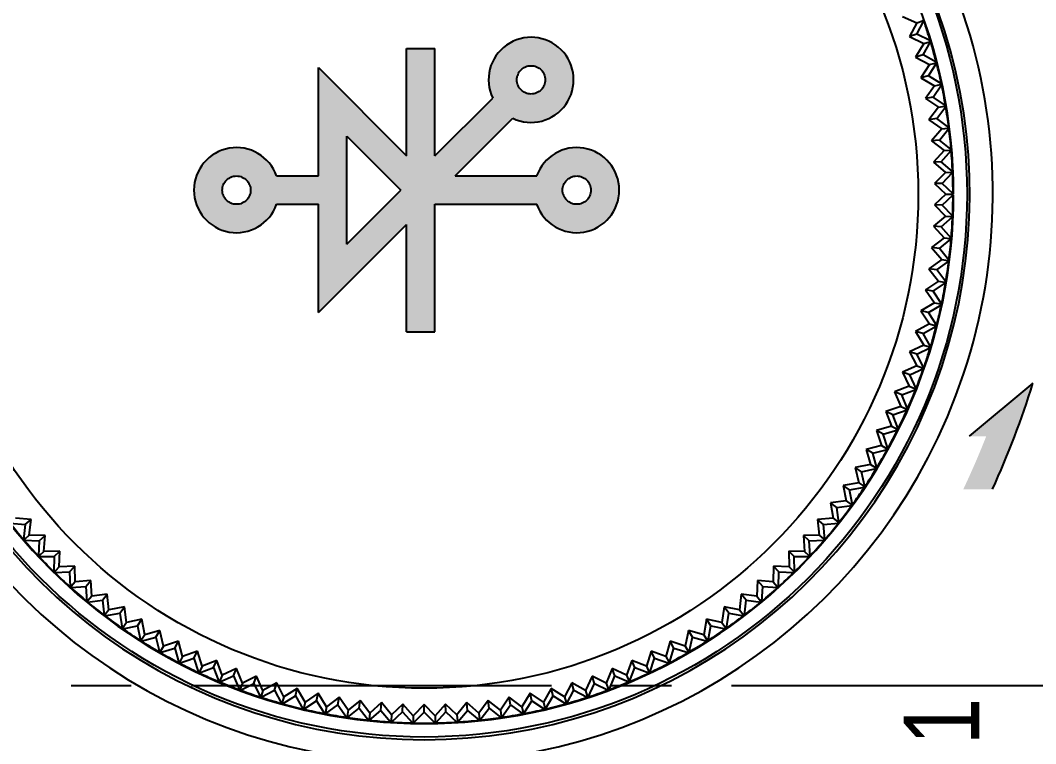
# Model space of a CAD drawing. Extents: x -1638 to -494, y -74 to 314.
# Drawn here: x -1388.19 to -1361.34, y 254.28 to 273.41 of the extents above; entities that cross this region are included whole.
import ezdxf

# ---------------------------------------------------------------- set-up
doc = ezdxf.new("R2010")
doc.units = 0
doc.linetypes.add('CENTER', pattern=[17.8, 10.75, -2.35, 2.35, -2.35])
doc.linetypes.add('CENTER2', pattern=[28.575, 19.05, -3.175, 3.175, -3.175])
doc.layers.add('1', color=7, linetype='CENTER')
doc.layers.add('3', color=112, linetype='CENTER')
doc.styles.get("Standard").update_dxf_attribs({"font": 'gulim.ttc', "width": 0.8, "height": 2})

msp = doc.modelspace()

# ---------------------------------------------------------------- hatches: boundary and pattern name
at = {"layer": '1'}
h = msp.add_hatch(color=0, dxfattribs=at)
h.dxf.hatch_style = 1
h.paths.add_polyline_path([(-1380.308, 269.295), (-1381.413, 269.295, 5.828427), (-1381.413, 268.545), (-1380.308, 268.545), (-1380.308, 265.68), (-1377.974, 268.015), (-1377.974, 265.17), (-1377.224, 265.17), (-1377.224, 268.545), (-1374.534, 268.545, 5.828427), (-1374.534, 269.295), (-1376.693, 269.295), (-1375.167, 270.822, 5.828427), (-1375.697, 271.352), (-1377.224, 269.826), (-1377.224, 272.67), (-1377.974, 272.67), (-1377.974, 269.826), (-1380.308, 272.161), (-1380.308, 269.295)], is_closed=False)
h.paths.add_polyline_path([(-1374.307, 271.837, 1), (-1375.057, 271.837, 1), (-1374.307, 271.837, 1)], is_closed=False, flags=16)
h.paths.add_polyline_path([(-1373.099, 268.92, 1), (-1373.849, 268.92, 1), (-1373.099, 268.92, 1)], is_closed=False, flags=16)
h.paths.add_polyline_path([(-1379.558, 267.491), (-1379.558, 270.35), (-1378.129, 268.92), (-1379.558, 267.491)], is_closed=False, flags=16)
h.paths.add_polyline_path([(-1382.099, 268.92, 1), (-1382.849, 268.92, 1), (-1382.099, 268.92, 1)], is_closed=False, flags=16)
h = msp.add_hatch(color=0, dxfattribs=at)
h.dxf.hatch_style = 1
h.paths.add_polyline_path([(-1362.478, 261.011, 0.031781), (-1361.409, 263.811), (-1363.096, 262.411), (-1362.644, 262.411, -0.016662), (-1363.25, 261.011), (-1362.478, 261.011)], is_closed=False)

# ---------------------------------------------------------------- linework, layer by layer
at = {"layer": '1', "color": 0, "linetype": 'CONTINUOUS'}
for p, q in [((-1364.861, 273.515), (-1364.478, 273.349)), ((-1364.479, 273.045), (-1364.296, 273.398)), ((-1364.478, 273.349), (-1364.329, 273.401)), ((-1364.304, 273.423), (-1364.329, 273.401)), ((-1364.329, 273.401), (-1364.296, 273.398)), ((-1364.478, 273.349), (-1364.675, 272.981)), ((-1364.479, 273.045), (-1364.675, 272.981)), ((-1364.675, 272.981), (-1364.299, 272.799)), ((-1364.123, 272.866), (-1364.479, 273.045)), ((-1364.313, 272.495), (-1364.115, 272.841)), ((-1364.299, 272.799), (-1364.148, 272.845)), ((-1364.123, 272.866), (-1364.148, 272.845)), ((-1364.148, 272.845), (-1364.115, 272.841)), ((-1364.299, 272.799), (-1364.511, 272.44)), ((-1364.313, 272.495), (-1364.511, 272.44)), ((-1364.511, 272.44), (-1364.144, 272.242)), ((-1363.965, 272.302), (-1364.313, 272.495)), ((-1363.965, 272.302), (-1363.991, 272.282)), ((-1364.144, 272.242), (-1364.371, 271.893)), ((-1364.17, 271.94), (-1363.958, 272.277)), ((-1364.144, 272.242), (-1363.991, 272.282)), ((-1363.991, 272.282), (-1363.958, 272.277)), ((-1364.17, 271.94), (-1364.371, 271.893)), ((-1364.371, 271.893), (-1364.012, 271.68)), ((-1363.83, 271.732), (-1364.17, 271.94)), ((-1364.012, 271.68), (-1364.253, 271.34)), ((-1364.051, 271.378), (-1363.825, 271.706)), ((-1364.012, 271.68), (-1363.858, 271.713)), ((-1363.83, 271.732), (-1363.858, 271.713)), ((-1363.858, 271.713), (-1363.825, 271.706)), ((-1364.051, 271.378), (-1364.253, 271.34)), ((-1364.253, 271.34), (-1363.904, 271.112)), ((-1363.72, 271.157), (-1364.051, 271.378)), ((-1363.904, 271.112), (-1364.159, 270.782)), ((-1363.955, 270.813), (-1363.716, 271.131)), ((-1363.904, 271.112), (-1363.748, 271.139)), ((-1363.72, 271.157), (-1363.748, 271.139)), ((-1363.748, 271.139), (-1363.716, 271.131)), ((-1363.955, 270.813), (-1364.159, 270.782)), ((-1364.159, 270.782), (-1363.819, 270.54)), ((-1363.634, 270.577), (-1363.955, 270.813)), ((-1363.819, 270.54), (-1364.088, 270.222)), ((-1363.883, 270.243), (-1363.631, 270.551)), ((-1363.819, 270.54), (-1363.663, 270.56)), ((-1363.634, 270.577), (-1363.663, 270.56)), ((-1363.663, 270.56), (-1363.631, 270.551)), ((-1363.883, 270.243), (-1364.088, 270.222)), ((-1364.088, 270.222), (-1363.759, 269.966)), ((-1363.572, 269.995), (-1363.883, 270.243)), ((-1363.759, 269.966), (-1364.041, 269.658)), ((-1363.835, 269.671), (-1363.57, 269.968)), ((-1363.759, 269.966), (-1363.602, 269.979)), ((-1363.572, 269.995), (-1363.602, 269.979)), ((-1363.602, 269.979), (-1363.57, 269.968)), ((-1363.835, 269.671), (-1364.041, 269.658)), ((-1364.041, 269.658), (-1363.723, 269.389)), ((-1363.535, 269.41), (-1363.835, 269.671)), ((-1363.723, 269.389), (-1364.017, 269.094)), ((-1363.811, 269.098), (-1363.534, 269.384)), ((-1363.723, 269.389), (-1363.565, 269.396)), ((-1363.535, 269.41), (-1363.565, 269.396)), ((-1363.565, 269.396), (-1363.534, 269.384)), ((-1363.811, 269.098), (-1364.017, 269.094)), ((-1364.017, 269.094), (-1363.711, 268.811)), ((-1363.522, 268.824), (-1363.811, 269.098)), ((-1363.711, 268.811), (-1364.017, 268.529)), ((-1363.711, 268.811), (-1363.508, 268.811)), ((-1363.811, 268.524), (-1363.522, 268.798)), ((-1363.811, 268.524), (-1364.017, 268.529)), ((-1364.017, 268.529), (-1363.723, 268.233)), ((-1363.534, 268.239), (-1363.811, 268.524)), ((-1363.723, 268.233), (-1364.041, 267.964)), ((-1363.835, 267.951), (-1363.535, 268.212)), ((-1363.723, 268.233), (-1363.565, 268.227)), ((-1363.534, 268.239), (-1363.565, 268.227)), ((-1363.565, 268.227), (-1363.535, 268.212)), ((-1363.835, 267.951), (-1364.041, 267.964)), ((-1364.041, 267.964), (-1363.759, 267.657)), ((-1363.57, 267.654), (-1363.835, 267.951)), ((-1363.759, 267.657), (-1364.088, 267.401)), ((-1363.883, 267.379), (-1363.572, 267.628)), ((-1363.759, 267.657), (-1363.602, 267.643)), ((-1363.57, 267.654), (-1363.602, 267.643)), ((-1363.602, 267.643), (-1363.572, 267.628)), ((-1363.883, 267.379), (-1364.088, 267.401)), ((-1364.088, 267.401), (-1363.819, 267.082)), ((-1363.631, 267.071), (-1363.883, 267.379)), ((-1363.819, 267.082), (-1364.159, 266.84)), ((-1363.955, 266.81), (-1363.634, 267.045)), ((-1363.819, 267.082), (-1363.663, 267.062)), ((-1363.631, 267.071), (-1363.663, 267.062)), ((-1363.663, 267.062), (-1363.634, 267.045)), ((-1363.955, 266.81), (-1364.159, 266.84)), ((-1364.159, 266.84), (-1363.904, 266.51)), ((-1363.716, 266.492), (-1363.955, 266.81)), ((-1363.904, 266.51), (-1364.253, 266.283)), ((-1364.051, 266.244), (-1363.72, 266.466)), ((-1363.904, 266.51), (-1363.748, 266.484)), ((-1363.716, 266.492), (-1363.748, 266.484)), ((-1363.748, 266.484), (-1363.72, 266.466)), ((-1364.051, 266.244), (-1364.253, 266.283)), ((-1364.253, 266.283), (-1364.012, 265.943)), ((-1363.825, 265.916), (-1364.051, 266.244)), ((-1364.012, 265.943), (-1364.371, 265.73)), ((-1364.17, 265.683), (-1363.83, 265.89)), ((-1364.012, 265.943), (-1363.858, 265.91)), ((-1363.825, 265.916), (-1363.858, 265.91)), ((-1363.858, 265.91), (-1363.83, 265.89)), ((-1364.17, 265.683), (-1364.371, 265.73)), ((-1364.371, 265.73), (-1364.144, 265.38)), ((-1363.958, 265.346), (-1364.17, 265.683)), ((-1364.144, 265.38), (-1364.511, 265.183)), ((-1364.313, 265.127), (-1363.965, 265.32)), ((-1364.144, 265.38), (-1363.991, 265.341)), ((-1363.958, 265.346), (-1363.991, 265.341)), ((-1363.991, 265.341), (-1363.965, 265.32)), ((-1364.313, 265.127), (-1364.511, 265.183)), ((-1364.511, 265.183), (-1364.299, 264.823)), ((-1364.115, 264.781), (-1364.313, 265.127)), ((-1364.299, 264.823), (-1364.675, 264.641)), ((-1364.299, 264.823), (-1364.148, 264.778)), ((-1364.115, 264.781), (-1364.148, 264.778)), ((-1364.479, 264.578), (-1364.675, 264.641)), ((-1364.675, 264.641), (-1364.478, 264.274)), ((-1364.479, 264.578), (-1364.123, 264.756)), ((-1364.296, 264.224), (-1364.479, 264.578)), ((-1364.148, 264.778), (-1364.123, 264.756)), ((-1364.478, 264.274), (-1364.861, 264.108)), ((-1364.478, 264.274), (-1364.329, 264.222)), ((-1364.667, 264.036), (-1364.861, 264.108)), ((-1364.861, 264.108), (-1364.68, 263.732)), ((-1364.667, 264.036), (-1364.304, 264.199)), ((-1364.499, 263.675), (-1364.667, 264.036)), ((-1364.296, 264.224), (-1364.329, 264.222)), ((-1364.329, 264.222), (-1364.304, 264.199)), ((-1364.68, 263.732), (-1365.069, 263.582)), ((-1364.68, 263.732), (-1364.533, 263.674)), ((-1364.878, 263.502), (-1365.069, 263.582)), ((-1365.069, 263.582), (-1364.903, 263.199)), ((-1364.878, 263.502), (-1364.509, 263.65)), ((-1364.726, 263.135), (-1364.878, 263.502)), ((-1364.499, 263.675), (-1364.533, 263.674)), ((-1364.533, 263.674), (-1364.509, 263.65)), ((-1364.903, 263.199), (-1365.299, 263.066)), ((-1364.903, 263.199), (-1364.759, 263.135)), ((-1365.112, 262.978), (-1365.299, 263.066)), ((-1365.299, 263.066), (-1365.15, 262.676)), ((-1365.112, 262.978), (-1364.736, 263.111)), ((-1364.975, 262.604), (-1365.112, 262.978)), ((-1364.726, 263.135), (-1364.759, 263.135)), ((-1364.759, 263.135), (-1364.736, 263.111)), ((-1365.15, 262.676), (-1365.55, 262.56)), ((-1365.15, 262.676), (-1365.008, 262.606)), ((-1365.367, 262.464), (-1365.55, 262.56)), ((-1365.55, 262.56), (-1365.417, 262.164)), ((-1365.367, 262.464), (-1364.986, 262.581)), ((-1365.246, 262.085), (-1365.367, 262.464)), ((-1364.975, 262.604), (-1365.008, 262.606)), ((-1365.008, 262.606), (-1364.986, 262.581)), ((-1365.417, 262.164), (-1365.822, 262.064)), ((-1365.417, 262.164), (-1365.279, 262.088)), ((-1365.643, 261.961), (-1365.822, 262.064)), ((-1365.822, 262.064), (-1365.706, 261.664)), ((-1365.643, 261.961), (-1365.258, 262.062)), ((-1365.538, 261.577), (-1365.643, 261.961)), ((-1365.246, 262.085), (-1365.279, 262.088)), ((-1365.279, 262.088), (-1365.258, 262.062)), ((-1365.706, 261.664), (-1366.115, 261.581)), ((-1365.941, 261.47), (-1366.115, 261.581)), ((-1366.115, 261.581), (-1366.016, 261.176)), ((-1365.706, 261.664), (-1365.571, 261.582)), ((-1365.538, 261.577), (-1365.571, 261.582)), ((-1365.571, 261.582), (-1365.552, 261.555)), ((-1365.941, 261.47), (-1365.552, 261.555)), ((-1365.851, 261.082), (-1365.941, 261.47)), ((-1366.016, 261.176), (-1366.428, 261.11)), ((-1366.258, 260.992), (-1366.428, 261.11)), ((-1366.428, 261.11), (-1366.346, 260.701)), ((-1366.258, 260.992), (-1365.866, 261.06)), ((-1366.016, 261.176), (-1365.884, 261.088)), ((-1365.851, 261.082), (-1365.884, 261.088)), ((-1365.884, 261.088), (-1365.866, 261.06)), ((-1366.185, 260.601), (-1366.258, 260.992)), ((-1366.346, 260.701), (-1366.76, 260.653)), ((-1366.596, 260.528), (-1366.76, 260.653)), ((-1366.76, 260.653), (-1366.695, 260.241)), ((-1366.596, 260.528), (-1366.201, 260.58)), ((-1366.539, 260.134), (-1366.596, 260.528)), ((-1366.346, 260.701), (-1366.218, 260.608)), ((-1366.185, 260.601), (-1366.218, 260.608)), ((-1366.218, 260.608), (-1366.201, 260.58)), ((-1387.905, 260.21), (-1388.321, 260.241)), ((-1366.695, 260.241), (-1367.111, 260.21)), ((-1366.695, 260.241), (-1366.571, 260.143)), ((-1388.461, 260.113), (-1388.064, 260.079)), ((-1388.064, 260.079), (-1388.104, 259.682)), ((-1388.064, 260.079), (-1387.905, 260.21)), ((-1387.953, 259.796), (-1387.905, 260.21)), ((-1366.952, 260.079), (-1367.111, 260.21)), ((-1367.111, 260.21), (-1367.063, 259.796)), ((-1366.952, 260.079), (-1366.555, 260.113)), ((-1366.912, 259.682), (-1366.952, 260.079)), ((-1366.539, 260.134), (-1366.571, 260.143)), ((-1366.571, 260.143), (-1366.555, 260.113)), ((-1388.072, 259.693), (-1388.104, 259.682)), ((-1388.087, 259.662), (-1388.072, 259.693)), ((-1387.953, 259.796), (-1388.072, 259.693)), ((-1387.536, 259.782), (-1387.953, 259.796)), ((-1387.689, 259.644), (-1387.536, 259.782)), ((-1387.566, 259.366), (-1387.536, 259.782)), ((-1367.063, 259.796), (-1367.48, 259.782)), ((-1367.327, 259.644), (-1367.48, 259.782)), ((-1367.48, 259.782), (-1367.45, 259.366)), ((-1367.063, 259.796), (-1366.944, 259.693)), ((-1366.912, 259.682), (-1366.944, 259.693)), ((-1366.944, 259.693), (-1366.929, 259.662)), ((-1388.087, 259.662), (-1387.689, 259.644)), ((-1387.689, 259.644), (-1387.712, 259.247)), ((-1367.327, 259.644), (-1366.929, 259.662)), ((-1367.304, 259.247), (-1367.327, 259.644)), ((-1387.681, 259.258), (-1387.712, 259.247)), ((-1387.694, 259.227), (-1387.681, 259.258)), ((-1387.694, 259.227), (-1387.296, 259.226)), ((-1387.566, 259.366), (-1387.681, 259.258)), ((-1387.149, 259.37), (-1387.566, 259.366)), ((-1387.296, 259.226), (-1387.303, 258.828)), ((-1387.296, 259.226), (-1387.149, 259.37)), ((-1387.161, 258.953), (-1387.149, 259.37)), ((-1367.72, 259.226), (-1367.867, 259.37)), ((-1367.45, 259.366), (-1367.867, 259.37)), ((-1367.867, 259.37), (-1367.854, 258.953)), ((-1367.72, 259.226), (-1367.322, 259.227)), ((-1367.713, 258.828), (-1367.72, 259.226)), ((-1367.45, 259.366), (-1367.335, 259.258)), ((-1367.304, 259.247), (-1367.335, 259.258)), ((-1367.335, 259.258), (-1367.322, 259.227)), ((-1387.161, 258.953), (-1387.272, 258.841)), ((-1386.745, 258.975), (-1387.161, 258.953)), ((-1386.886, 258.824), (-1386.745, 258.975)), ((-1386.74, 258.558), (-1386.745, 258.975)), ((-1368.271, 258.975), (-1368.276, 258.558)), ((-1368.13, 258.824), (-1368.271, 258.975)), ((-1367.854, 258.953), (-1368.271, 258.975)), ((-1367.854, 258.953), (-1367.744, 258.841)), ((-1387.272, 258.841), (-1387.303, 258.828)), ((-1387.284, 258.809), (-1387.272, 258.841)), ((-1387.284, 258.809), (-1386.886, 258.824)), ((-1386.886, 258.824), (-1386.876, 258.426)), ((-1368.14, 258.426), (-1368.13, 258.824)), ((-1368.13, 258.824), (-1367.732, 258.809)), ((-1367.713, 258.828), (-1367.744, 258.841)), ((-1367.744, 258.841), (-1367.732, 258.809)), ((-1386.846, 258.44), (-1386.876, 258.426)), ((-1386.857, 258.409), (-1386.46, 258.44)), ((-1386.857, 258.409), (-1386.846, 258.44)), ((-1386.74, 258.558), (-1386.846, 258.44)), ((-1386.325, 258.597), (-1386.74, 258.558)), ((-1386.46, 258.44), (-1386.325, 258.597)), ((-1386.46, 258.44), (-1386.433, 258.043)), ((-1386.303, 258.18), (-1386.325, 258.597)), ((-1368.691, 258.597), (-1368.713, 258.18)), ((-1368.556, 258.44), (-1368.691, 258.597)), ((-1368.276, 258.558), (-1368.691, 258.597)), ((-1368.583, 258.043), (-1368.556, 258.44)), ((-1368.556, 258.44), (-1368.159, 258.409)), ((-1368.276, 258.558), (-1368.17, 258.44)), ((-1368.14, 258.426), (-1368.17, 258.44)), ((-1368.17, 258.44), (-1368.159, 258.409)), ((-1386.413, 258.026), (-1386.018, 258.075)), ((-1386.303, 258.18), (-1386.403, 258.058)), ((-1385.89, 258.236), (-1386.303, 258.18)), ((-1386.018, 258.075), (-1385.89, 258.236)), ((-1386.018, 258.075), (-1385.974, 257.679)), ((-1385.85, 257.821), (-1385.89, 258.236)), ((-1369.126, 258.236), (-1369.166, 257.821)), ((-1368.998, 258.075), (-1369.126, 258.236)), ((-1368.713, 258.18), (-1369.126, 258.236)), ((-1369.042, 257.679), (-1368.998, 258.075)), ((-1368.998, 258.075), (-1368.603, 258.026)), ((-1368.713, 258.18), (-1368.613, 258.058)), ((-1386.403, 258.058), (-1386.433, 258.043)), ((-1386.413, 258.026), (-1386.403, 258.058)), ((-1385.85, 257.821), (-1385.945, 257.695)), ((-1385.439, 257.895), (-1385.85, 257.821)), ((-1385.561, 257.728), (-1385.439, 257.895)), ((-1385.382, 257.482), (-1385.439, 257.895)), ((-1369.577, 257.895), (-1369.634, 257.482)), ((-1369.455, 257.728), (-1369.577, 257.895)), ((-1369.166, 257.821), (-1369.577, 257.895)), ((-1369.166, 257.821), (-1369.071, 257.695)), ((-1368.583, 258.043), (-1368.613, 258.058)), ((-1368.613, 258.058), (-1368.603, 258.026)), ((-1385.945, 257.695), (-1385.974, 257.679)), ((-1385.953, 257.663), (-1385.561, 257.728)), ((-1385.953, 257.663), (-1385.945, 257.695)), ((-1385.561, 257.728), (-1385.501, 257.334)), ((-1384.975, 257.572), (-1385.382, 257.482)), ((-1385.089, 257.4), (-1384.975, 257.572)), ((-1384.901, 257.162), (-1384.975, 257.572)), ((-1370.041, 257.572), (-1370.115, 257.162)), ((-1369.927, 257.4), (-1370.041, 257.572)), ((-1369.634, 257.482), (-1370.041, 257.572)), ((-1369.515, 257.334), (-1369.455, 257.728)), ((-1369.455, 257.728), (-1369.063, 257.663)), ((-1369.042, 257.679), (-1369.071, 257.695)), ((-1369.071, 257.695), (-1369.063, 257.663)), ((-1385.472, 257.352), (-1385.501, 257.334)), ((-1385.479, 257.319), (-1385.089, 257.4)), ((-1385.479, 257.319), (-1385.472, 257.352)), ((-1385.382, 257.482), (-1385.472, 257.352)), ((-1385.089, 257.4), (-1385.013, 257.01)), ((-1384.498, 257.269), (-1384.901, 257.162)), ((-1384.605, 257.093), (-1384.498, 257.269)), ((-1384.407, 256.862), (-1384.498, 257.269)), ((-1370.518, 257.269), (-1370.609, 256.862)), ((-1370.411, 257.093), (-1370.518, 257.269)), ((-1370.115, 257.162), (-1370.518, 257.269)), ((-1370.003, 257.01), (-1369.927, 257.4)), ((-1369.927, 257.4), (-1369.537, 257.319)), ((-1369.634, 257.482), (-1369.544, 257.352)), ((-1369.515, 257.334), (-1369.544, 257.352)), ((-1369.544, 257.352), (-1369.537, 257.319)), ((-1384.986, 257.028), (-1385.013, 257.01)), ((-1384.991, 256.995), (-1384.605, 257.093)), ((-1384.991, 256.995), (-1384.986, 257.028)), ((-1384.901, 257.162), (-1384.986, 257.028)), ((-1384.605, 257.093), (-1384.512, 256.706)), ((-1370.504, 256.706), (-1370.411, 257.093)), ((-1370.411, 257.093), (-1370.025, 256.995)), ((-1370.115, 257.162), (-1370.03, 257.028)), ((-1370.003, 257.01), (-1370.03, 257.028)), ((-1370.03, 257.028), (-1370.025, 256.995)), ((-1384.486, 256.726), (-1384.512, 256.706)), ((-1384.49, 256.692), (-1384.108, 256.806)), ((-1384.49, 256.692), (-1384.486, 256.726)), ((-1384.407, 256.862), (-1384.486, 256.726)), ((-1384.009, 256.987), (-1384.407, 256.862)), ((-1384.108, 256.806), (-1384.009, 256.987)), ((-1384.108, 256.806), (-1383.999, 256.423)), ((-1383.9, 256.584), (-1384.009, 256.987)), ((-1383.508, 256.725), (-1383.9, 256.584)), ((-1383.599, 256.54), (-1383.508, 256.725)), ((-1383.383, 256.327), (-1383.508, 256.725)), ((-1371.508, 256.725), (-1371.633, 256.327)), ((-1371.416, 256.54), (-1371.508, 256.725)), ((-1371.116, 256.584), (-1371.508, 256.725)), ((-1371.007, 256.987), (-1371.116, 256.584)), ((-1371.017, 256.423), (-1370.908, 256.806)), ((-1370.908, 256.806), (-1371.007, 256.987)), ((-1370.609, 256.862), (-1371.007, 256.987)), ((-1370.908, 256.806), (-1370.526, 256.692)), ((-1370.609, 256.862), (-1370.53, 256.726)), ((-1370.504, 256.706), (-1370.53, 256.726)), ((-1370.53, 256.726), (-1370.526, 256.692)), ((-1383.976, 256.411), (-1383.599, 256.54)), ((-1383.9, 256.584), (-1383.973, 256.444)), ((-1383.599, 256.54), (-1383.475, 256.162)), ((-1382.996, 256.484), (-1383.383, 256.327)), ((-1383.08, 256.296), (-1382.996, 256.484)), ((-1382.855, 256.092), (-1382.996, 256.484)), ((-1372.02, 256.484), (-1372.161, 256.092)), ((-1371.936, 256.296), (-1372.02, 256.484)), ((-1371.633, 256.327), (-1372.02, 256.484)), ((-1371.541, 256.162), (-1371.416, 256.54)), ((-1371.416, 256.54), (-1371.04, 256.411)), ((-1371.116, 256.584), (-1371.043, 256.444)), ((-1383.973, 256.444), (-1383.999, 256.423)), ((-1383.976, 256.411), (-1383.973, 256.444)), ((-1383.451, 256.151), (-1383.08, 256.296)), ((-1383.383, 256.327), (-1383.45, 256.184)), ((-1383.08, 256.296), (-1382.94, 255.923)), ((-1382.475, 256.265), (-1382.855, 256.092)), ((-1382.551, 256.073), (-1382.475, 256.265)), ((-1382.317, 255.879), (-1382.475, 256.265)), ((-1372.541, 256.265), (-1372.699, 255.879)), ((-1372.465, 256.073), (-1372.541, 256.265)), ((-1372.161, 256.092), (-1372.541, 256.265)), ((-1372.076, 255.923), (-1371.936, 256.296)), ((-1371.936, 256.296), (-1371.565, 256.151)), ((-1371.633, 256.327), (-1371.566, 256.184)), ((-1371.017, 256.423), (-1371.043, 256.444)), ((-1371.043, 256.444), (-1371.04, 256.411)), ((-1383.45, 256.184), (-1383.475, 256.162)), ((-1383.451, 256.151), (-1383.45, 256.184)), ((-1382.916, 255.946), (-1382.94, 255.923)), ((-1382.855, 256.092), (-1382.916, 255.946)), ((-1382.916, 255.913), (-1382.551, 256.073)), ((-1382.916, 255.913), (-1382.916, 255.946)), ((-1382.551, 256.073), (-1382.396, 255.707)), ((-1381.946, 256.068), (-1382.317, 255.879)), ((-1382.013, 255.873), (-1381.946, 256.068)), ((-1381.772, 255.689), (-1381.946, 256.068)), ((-1373.07, 256.068), (-1373.244, 255.689)), ((-1373.003, 255.873), (-1373.07, 256.068)), ((-1372.699, 255.879), (-1373.07, 256.068)), ((-1372.62, 255.707), (-1372.465, 256.073)), ((-1372.465, 256.073), (-1372.1, 255.913)), ((-1372.161, 256.092), (-1372.1, 255.946)), ((-1372.076, 255.923), (-1372.1, 255.946)), ((-1372.1, 255.946), (-1372.1, 255.913)), ((-1371.541, 256.162), (-1371.566, 256.184)), ((-1371.566, 256.184), (-1371.565, 256.151)), ((-1382.372, 255.731), (-1382.396, 255.707)), ((-1382.317, 255.879), (-1382.372, 255.731)), ((-1382.371, 255.698), (-1382.372, 255.731)), ((-1382.371, 255.698), (-1382.013, 255.873)), ((-1382.013, 255.873), (-1381.842, 255.514)), ((-1381.772, 255.689), (-1381.82, 255.539)), ((-1381.817, 255.506), (-1381.468, 255.696)), ((-1381.408, 255.893), (-1381.772, 255.689)), ((-1381.468, 255.696), (-1381.408, 255.893)), ((-1381.468, 255.696), (-1381.282, 255.344)), ((-1381.218, 255.522), (-1381.408, 255.893)), ((-1380.864, 255.741), (-1381.218, 255.522)), ((-1380.915, 255.542), (-1380.864, 255.741)), ((-1380.659, 255.378), (-1380.864, 255.741)), ((-1374.152, 255.741), (-1374.357, 255.378)), ((-1374.101, 255.542), (-1374.152, 255.741)), ((-1373.798, 255.522), (-1374.152, 255.741)), ((-1373.608, 255.893), (-1373.798, 255.522)), ((-1373.734, 255.344), (-1373.548, 255.696)), ((-1373.548, 255.696), (-1373.608, 255.893)), ((-1373.244, 255.689), (-1373.608, 255.893)), ((-1373.548, 255.696), (-1373.199, 255.506)), ((-1373.244, 255.689), (-1373.196, 255.539)), ((-1373.173, 255.514), (-1373.003, 255.873)), ((-1373.003, 255.873), (-1372.645, 255.698)), ((-1372.699, 255.879), (-1372.644, 255.731)), ((-1372.644, 255.731), (-1372.645, 255.698)), ((-1372.62, 255.707), (-1372.644, 255.731)), ((-1381.82, 255.539), (-1381.842, 255.514)), ((-1381.817, 255.506), (-1381.82, 255.539)), ((-1381.218, 255.522), (-1381.261, 255.37)), ((-1381.256, 255.337), (-1380.915, 255.542)), ((-1380.915, 255.542), (-1380.715, 255.198)), ((-1380.689, 255.192), (-1380.356, 255.411)), ((-1380.313, 255.612), (-1380.659, 255.378)), ((-1380.356, 255.411), (-1380.313, 255.612)), ((-1380.356, 255.411), (-1380.142, 255.075)), ((-1380.093, 255.258), (-1380.313, 255.612)), ((-1379.758, 255.507), (-1380.093, 255.258)), ((-1379.793, 255.303), (-1379.758, 255.507)), ((-1379.524, 255.162), (-1379.758, 255.507)), ((-1379.199, 255.424), (-1379.524, 255.162)), ((-1379.225, 255.219), (-1379.199, 255.424)), ((-1378.95, 255.089), (-1379.199, 255.424)), ((-1375.817, 255.424), (-1376.066, 255.089)), ((-1375.791, 255.219), (-1375.817, 255.424)), ((-1375.492, 255.162), (-1375.817, 255.424)), ((-1375.258, 255.507), (-1375.492, 255.162)), ((-1375.223, 255.303), (-1375.258, 255.507)), ((-1374.923, 255.258), (-1375.258, 255.507)), ((-1374.702, 255.612), (-1374.923, 255.258)), ((-1374.874, 255.075), (-1374.66, 255.411)), ((-1374.66, 255.411), (-1374.702, 255.612)), ((-1374.357, 255.378), (-1374.702, 255.612)), ((-1374.66, 255.411), (-1374.327, 255.192)), ((-1374.301, 255.198), (-1374.101, 255.542)), ((-1374.101, 255.542), (-1373.76, 255.337)), ((-1373.798, 255.522), (-1373.755, 255.37)), ((-1373.196, 255.539), (-1373.199, 255.506)), ((-1373.173, 255.514), (-1373.196, 255.539)), ((-1381.261, 255.37), (-1381.282, 255.344)), ((-1381.256, 255.337), (-1381.261, 255.37)), ((-1380.695, 255.225), (-1380.715, 255.198)), ((-1380.659, 255.378), (-1380.695, 255.225)), ((-1380.689, 255.192), (-1380.695, 255.225)), ((-1380.093, 255.258), (-1380.123, 255.103)), ((-1380.116, 255.07), (-1379.793, 255.303)), ((-1379.793, 255.303), (-1379.564, 254.977)), ((-1379.524, 255.162), (-1379.547, 255.006)), ((-1379.538, 254.973), (-1379.225, 255.219)), ((-1379.225, 255.219), (-1378.983, 254.903)), ((-1378.957, 254.9), (-1378.654, 255.159)), ((-1378.637, 255.365), (-1378.95, 255.089)), ((-1378.654, 255.159), (-1378.637, 255.365)), ((-1378.654, 255.159), (-1378.399, 254.854)), ((-1378.374, 255.041), (-1378.637, 255.365)), ((-1378.073, 255.329), (-1378.374, 255.041)), ((-1378.373, 254.852), (-1378.082, 255.123)), ((-1378.082, 255.123), (-1378.073, 255.329)), ((-1378.082, 255.123), (-1377.814, 254.829)), ((-1377.797, 255.017), (-1378.073, 255.329)), ((-1377.508, 255.318), (-1377.797, 255.017)), ((-1377.508, 255.111), (-1377.508, 255.318)), ((-1377.219, 255.017), (-1377.508, 255.318)), ((-1376.943, 255.329), (-1377.219, 255.017)), ((-1377.202, 254.829), (-1376.934, 255.123)), ((-1376.934, 255.123), (-1376.943, 255.329)), ((-1376.642, 255.041), (-1376.943, 255.329)), ((-1376.934, 255.123), (-1376.643, 254.852)), ((-1376.379, 255.365), (-1376.642, 255.041)), ((-1376.617, 254.854), (-1376.362, 255.159)), ((-1376.362, 255.159), (-1376.379, 255.365)), ((-1376.066, 255.089), (-1376.379, 255.365)), ((-1376.362, 255.159), (-1376.059, 254.9)), ((-1376.033, 254.903), (-1375.791, 255.219)), ((-1375.791, 255.219), (-1375.478, 254.973)), ((-1375.492, 255.162), (-1375.469, 255.006)), ((-1375.452, 254.977), (-1375.223, 255.303)), ((-1375.223, 255.303), (-1374.9, 255.07)), ((-1374.923, 255.258), (-1374.893, 255.103)), ((-1374.357, 255.378), (-1374.321, 255.225)), ((-1374.321, 255.225), (-1374.327, 255.192)), ((-1374.301, 255.198), (-1374.321, 255.225)), ((-1373.755, 255.37), (-1373.76, 255.337)), ((-1373.734, 255.344), (-1373.755, 255.37)), ((-1380.123, 255.103), (-1380.142, 255.075)), ((-1380.116, 255.07), (-1380.123, 255.103)), ((-1379.547, 255.006), (-1379.564, 254.977)), ((-1379.538, 254.973), (-1379.547, 255.006)), ((-1378.967, 254.932), (-1378.983, 254.903)), ((-1378.95, 255.089), (-1378.967, 254.932)), ((-1378.957, 254.9), (-1378.967, 254.932)), ((-1378.384, 254.883), (-1378.399, 254.854)), ((-1378.374, 255.041), (-1378.384, 254.883)), ((-1378.373, 254.852), (-1378.384, 254.883)), ((-1377.8, 254.859), (-1377.814, 254.829)), ((-1377.797, 255.017), (-1377.8, 254.859)), ((-1377.788, 254.828), (-1377.8, 254.859)), ((-1377.788, 254.828), (-1377.508, 255.111)), ((-1377.508, 255.111), (-1377.228, 254.828)), ((-1377.216, 254.859), (-1377.228, 254.828)), ((-1377.219, 255.017), (-1377.216, 254.859)), ((-1377.202, 254.829), (-1377.216, 254.859)), ((-1376.632, 254.883), (-1376.643, 254.852)), ((-1376.642, 255.041), (-1376.632, 254.883)), ((-1376.617, 254.854), (-1376.632, 254.883)), ((-1376.066, 255.089), (-1376.049, 254.932)), ((-1376.049, 254.932), (-1376.059, 254.9)), ((-1376.033, 254.903), (-1376.049, 254.932)), ((-1375.469, 255.006), (-1375.478, 254.973)), ((-1375.452, 254.977), (-1375.469, 255.006)), ((-1374.893, 255.103), (-1374.9, 255.07)), ((-1374.874, 255.075), (-1374.893, 255.103))]:
    msp.add_line(p, q, dxfattribs=at)
at = {"layer": '1', "color": 0}
for p, q in [((-1377.974, 272.67, -16.65), (-1377.224, 272.67, -16.65)), ((-1377.974, 269.826, -16.65), (-1377.974, 272.67, -16.65)), ((-1377.224, 269.826, -16.65), (-1377.224, 272.67, -16.65)), ((-1380.308, 269.295, -16.65), (-1380.308, 272.161, -16.65)), ((-1380.308, 272.161, -16.65), (-1377.974, 269.826, -16.65)), ((-1377.224, 269.826, -16.65), (-1375.697, 271.352, -16.65)), ((-1376.693, 269.295, -16.65), (-1375.167, 270.822, -16.65)), ((-1379.558, 267.491, -16.65), (-1379.558, 270.35, -16.65)), ((-1379.558, 270.35, -16.65), (-1378.129, 268.92, -16.65)), ((-1381.413, 269.295, -16.65), (-1380.308, 269.295, -16.65)), ((-1376.693, 269.295, -16.65), (-1374.534, 269.295, -16.65)), ((-1379.558, 267.491, -16.65), (-1378.129, 268.92, -16.65)), ((-1381.413, 268.545, -16.65), (-1380.308, 268.545, -16.65)), ((-1380.308, 265.68, -16.65), (-1380.308, 268.545, -16.65)), ((-1377.224, 265.17, -16.65), (-1377.224, 268.545, -16.65)), ((-1377.224, 268.545, -16.65), (-1374.534, 268.545, -16.65)), ((-1380.308, 265.68, -16.65), (-1377.974, 268.015, -16.65)), ((-1377.974, 265.17, -16.65), (-1377.974, 268.015, -16.65)), ((-1377.974, 265.17, -16.65), (-1377.224, 265.17, -16.65)), ((-1361.409, 263.811), (-1363.096, 262.411))]:
    msp.add_line(p, q, dxfattribs=at)
at = {"layer": '1', "color": 0, "linetype": 'CONTINUOUS'}
for radius in [14.355, 13.065]:
    msp.add_circle((-1377.508, 268.811), radius, dxfattribs=at)
at = {"layer": '1', "color": 0}
for centre in [(-1374.682, 271.837, -16.65), (-1382.474, 268.92, -16.65), (-1373.474, 268.92, -16.65)]:
    msp.add_circle(centre, 0.375, dxfattribs=at)
at = {"layer": '1', "color": 0, "linetype": 'CONTINUOUS'}
for radius, start, end in [(14, 0.0556, 179.9444), (15.037, 126.8839, 53.1161), (14.427, 126.8613, 53.1387), (13.986, 16.8542, 19.1458), (13.986, 14.4542, 16.7458), (13.986, 12.0542, 14.3458), (13.986, 9.6542, 11.9458), (13.986, 7.2542, 9.5458), (13.986, 4.8542, 7.1458), (13.986, 2.4542, 4.7458), (13.986, 0.0542, 2.3458), (14, 180.0556, 359.9444), (13.986, 357.6542, 359.9458), (13.986, 355.2542, 357.5458), (13.986, 352.8542, 355.1458), (13.986, 350.4542, 352.7458), (13.986, 348.0542, 350.3458), (13.986, 345.6542, 347.9458), (13.986, 343.2542, 345.5458), (13.986, 340.8542, 343.1458), (13.986, 338.4542, 340.7458), (13.986, 336.0542, 338.3458), (13.986, 333.6542, 335.9458), (13.986, 331.2542, 333.5458), (13.986, 328.8542, 331.1458), (13.986, 326.4542, 328.7458), (13.986, 324.0542, 326.3458), (13.986, 321.6542, 323.9458), (13.986, 218.4542, 220.7458), (13.986, 319.2542, 321.5458), (13.986, 220.8542, 223.1458), (13.986, 316.8542, 319.1458), (13.986, 223.2542, 225.5458), (13.986, 314.4542, 316.7458), (13.986, 225.6542, 227.9458), (13.986, 312.0542, 314.3458), (13.986, 228.0542, 230.3458), (13.986, 309.6542, 311.9458), (13.986, 230.4542, 232.7458), (13.986, 307.2542, 309.5458), (13.986, 232.8542, 235.1458), (13.986, 304.8542, 307.1458), (13.986, 235.2542, 237.5458), (13.986, 302.4542, 304.7458), (13.986, 237.6542, 239.9458), (13.986, 300.0542, 302.3458), (13.986, 240.0542, 242.3458), (13.986, 297.6542, 299.9458), (13.986, 242.4542, 244.7458), (13.986, 295.2542, 297.5458), (13.986, 244.8542, 247.1458), (13.986, 292.8542, 295.1458), (13.986, 247.2542, 249.5458), (13.986, 249.6542, 251.9458), (13.986, 288.0542, 290.3458), (13.986, 290.4542, 292.7458), (13.986, 252.0542, 254.3458), (13.986, 285.6542, 287.9458), (13.986, 254.4542, 256.7458), (13.986, 256.8542, 259.1458), (13.986, 280.8542, 283.1458), (13.986, 283.2542, 285.5458), (13.986, 259.2542, 261.5458), (13.986, 261.6542, 263.9458), (13.986, 264.0542, 266.3458), (13.986, 266.4542, 268.7458), (13.986, 271.2542, 273.5458), (13.986, 273.6542, 275.9458), (13.986, 276.0542, 278.3458), (13.986, 278.4542, 280.7458), (13.986, 268.8542, 271.1458)]:
    msp.add_arc((-1377.508, 268.811), radius, start, end, dxfattribs=at)
at = {"layer": '1', "color": 0}
for centre, radius, start, end in [((-1374.682, 271.837, -16.65), 1.125, 244.4712, 205.5288), ((-1382.474, 268.92, -16.65), 1.125, 19.4712, 340.5288), ((-1373.474, 268.92, -16.65), 1.125, 199.4712, 160.5288), ((-1383.947, 270.811), 23.6, 335.4647, 342.7459)]:
    msp.add_arc(centre, radius, start, end, dxfattribs=at)
at = {"layer": '3', "linetype": 'CENTER2', "ltscale": 0.5}
msp.add_line((-1288.417, 255.811), (-1528.802, 255.811), dxfattribs=at)

# ---------------------------------------------------------------- texts
at = {"layer": '1', "color": 0, "insert": (-1364.827, 250.269), "char_height": 2, "width": 13.76704, "attachment_point": 1, "rotation": 90}
msp.add_mtext('{\\fArial|b0|i0|c0|p34;AL  1}', dxfattribs=at)

doc.saveas('drawing.dxf')
